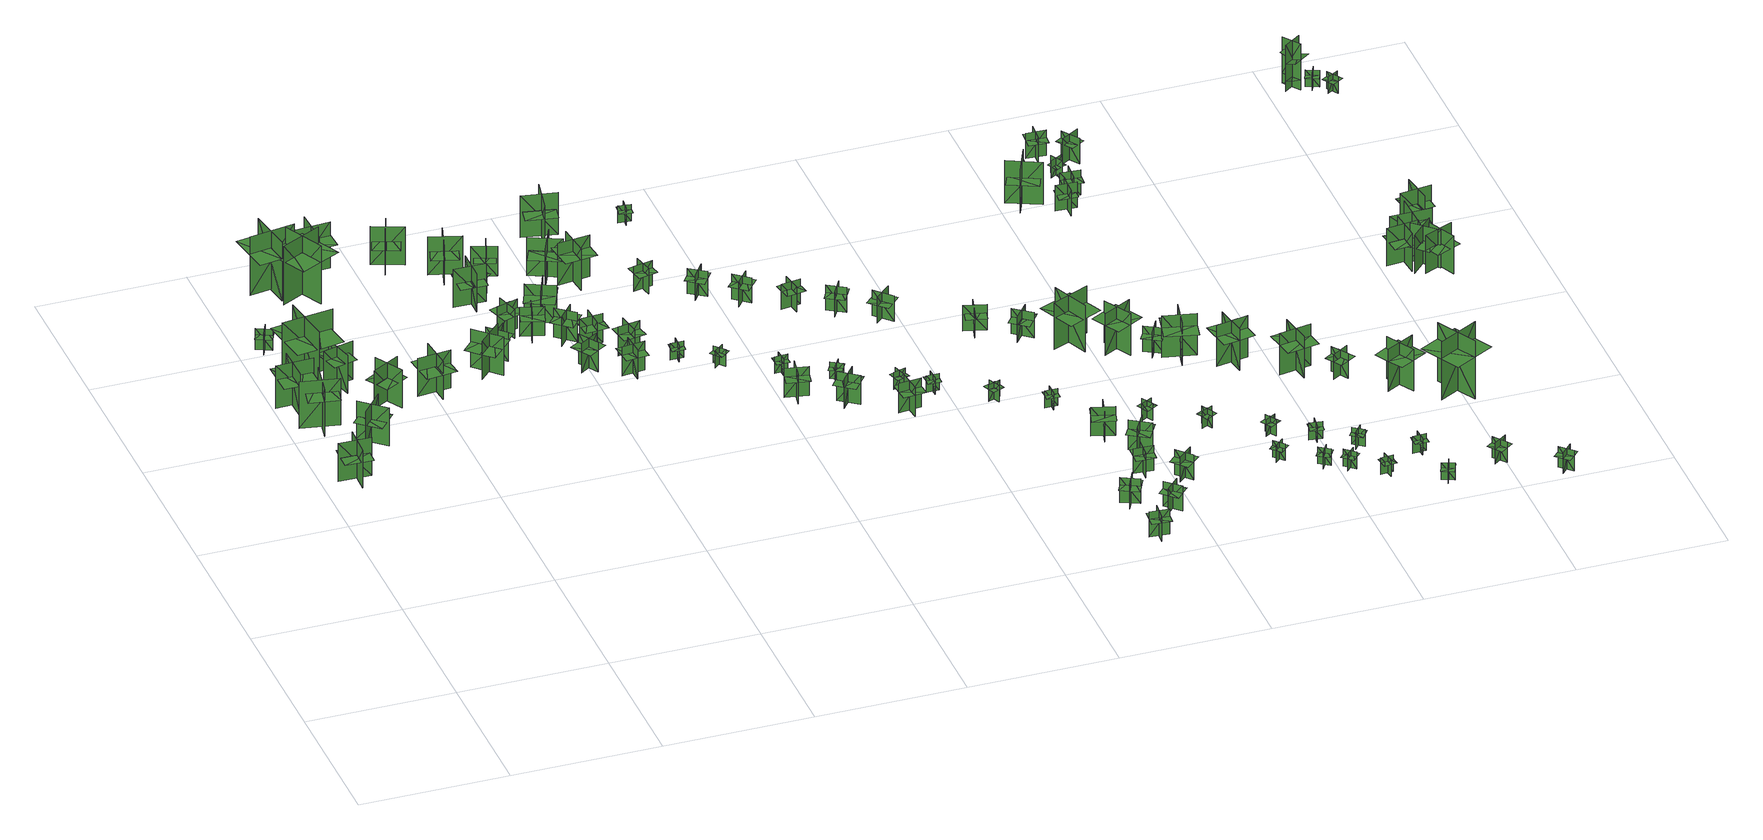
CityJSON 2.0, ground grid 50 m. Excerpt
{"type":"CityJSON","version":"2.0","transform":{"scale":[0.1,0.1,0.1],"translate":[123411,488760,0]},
"CityObjects":{
"tree1":{"type":"SolitaryVegetationObject","geometry":[{"type":"MultiSurface","lod":"1","boundaries":[[[0,1,2]],[[0,2,3]],[[4,5,6]],[[4,6,7]],[[8,9,10]],[[8,10,11]],[[8,12,13]],[[8,13,9]]]}]},
"tree2":{"type":"SolitaryVegetationObject","geometry":[{"type":"MultiSurface","lod":"1","boundaries":[[[14,15,16]],[[14,16,17]],[[18,19,20]],[[18,20,21]],[[22,23,24]],[[22,24,25]],[[22,26,27]],[[22,27,23]]]}]},
"tree3":{"type":"SolitaryVegetationObject","geometry":[{"type":"MultiSurface","lod":"1","boundaries":[[[28,29,30]],[[28,30,31]],[[32,33,34]],[[32,34,35]],[[36,37,38]],[[36,38,39]],[[36,39,40]],[[36,40,41]]]}]},
"tree4":{"type":"SolitaryVegetationObject","geometry":[{"type":"MultiSurface","lod":"1","boundaries":[[[42,43,44]],[[42,44,45]],[[46,47,48]],[[46,48,49]],[[50,51,52]],[[50,52,53]],[[50,53,54]],[[50,54,55]]]}]},
"tree5":{"type":"SolitaryVegetationObject","geometry":[{"type":"MultiSurface","lod":"1","boundaries":[[[56,57,58]],[[56,58,59]],[[60,61,62]],[[60,62,63]],[[64,65,66]],[[64,66,67]],[[64,68,69]],[[64,69,65]]]}]},
"tree6":{"type":"SolitaryVegetationObject","geometry":[{"type":"MultiSurface","lod":"1","boundaries":[[[70,71,72]],[[70,72,73]],[[74,75,76]],[[74,76,77]],[[78,79,80]],[[78,80,81]],[[78,81,82]],[[78,82,83]]]}]},
"tree7":{"type":"SolitaryVegetationObject","geometry":[{"type":"MultiSurface","lod":"1","boundaries":[[[84,85,86]],[[84,86,87]],[[88,89,90]],[[88,90,91]],[[92,93,94]],[[92,94,95]],[[92,95,96]],[[92,96,97]]]}]},
"tree8":{"type":"SolitaryVegetationObject","geometry":[{"type":"MultiSurface","lod":"1","boundaries":[[[98,99,100]],[[98,100,101]],[[102,103,104]],[[102,104,105]],[[106,107,108]],[[106,108,109]],[[106,110,111]],[[106,111,107]]]}]},
"tree9":{"type":"SolitaryVegetationObject","geometry":[{"type":"MultiSurface","lod":"1","boundaries":[[[112,113,114]],[[112,114,115]],[[116,117,118]],[[116,118,119]],[[120,121,122]],[[120,122,123]],[[120,124,125]],[[120,125,121]]]}]},
"tree10":{"type":"SolitaryVegetationObject","geometry":[{"type":"MultiSurface","lod":"1","boundaries":[[[126,127,128]],[[126,128,129]],[[130,131,132]],[[130,132,133]],[[134,135,136]],[[134,136,137]],[[134,137,138]],[[134,138,139]]]}]},
"tree11":{"type":"SolitaryVegetationObject","geometry":[{"type":"MultiSurface","lod":"1","boundaries":[[[140,141,142]],[[140,142,143]],[[144,145,146]],[[144,146,147]],[[148,149,150]],[[148,150,151]],[[148,151,152]],[[148,152,153]]]}]},
"tree12":{"type":"SolitaryVegetationObject","geometry":[{"type":"MultiSurface","lod":"1","boundaries":[[[154,155,156]],[[154,156,157]],[[158,159,160]],[[158,160,161]],[[162,163,164]],[[162,164,165]],[[162,165,166]],[[162,166,167]]]}]},
"tree13":{"type":"SolitaryVegetationObject","geometry":[{"type":"MultiSurface","lod":"1","boundaries":[[[168,169,170]],[[168,170,171]],[[172,173,174]],[[172,174,175]],[[176,177,178]],[[176,178,179]],[[176,179,180]],[[176,180,181]]]}]},
"tree14":{"type":"SolitaryVegetationObject","geometry":[{"type":"MultiSurface","lod":"1","boundaries":[[[182,183,184]],[[182,184,185]],[[186,187,188]],[[186,188,189]],[[190,191,192]],[[190,192,193]],[[190,193,194]],[[190,194,195]]]}]},
"tree15":{"type":"SolitaryVegetationObject","geometry":[{"type":"MultiSurface","lod":"1","boundaries":[[[196,197,198]],[[196,198,199]],[[200,201,202]],[[200,202,203]],[[204,205,206]],[[204,206,207]],[[204,207,208]],[[204,208,209]]]}]},
"tree16":{"type":"SolitaryVegetationObject","geometry":[{"type":"MultiSurface","lod":"1","boundaries":[[[210,211,212]],[[210,212,213]],[[214,215,216]],[[214,216,217]],[[218,219,220]],[[218,220,221]],[[218,222,223]],[[218,223,219]]]}]},
"tree17":{"type":"SolitaryVegetationObject","geometry":[{"type":"MultiSurface","lod":"1","boundaries":[[[224,225,226]],[[224,226,227]],[[228,229,230]],[[228,230,231]],[[232,233,234]],[[232,234,235]],[[232,236,237]],[[232,237,233]]]}]},
"tree18":{"type":"SolitaryVegetationObject","geometry":[{"type":"MultiSurface","lod":"1","boundaries":[[[238,239,240]],[[238,240,241]],[[242,243,244]],[[242,244,245]],[[246,247,248]],[[246,248,249]],[[246,249,250]],[[246,250,251]]]}]},
"tree19":{"type":"SolitaryVegetationObject","geometry":[{"type":"MultiSurface","lod":"1","boundaries":[[[252,253,254]],[[252,254,255]],[[256,257,258]],[[256,258,259]],[[260,261,262]],[[260,262,263]],[[260,264,265]],[[260,265,261]]]}]},
"tree20":{"type":"SolitaryVegetationObject","geometry":[{"type":"MultiSurface","lod":"1","boundaries":[[[266,267,268]],[[266,268,269]],[[270,271,272]],[[270,272,273]],[[274,275,276]],[[274,276,277]],[[274,277,278]],[[274,278,279]]]}]},
"tree21":{"type":"SolitaryVegetationObject","geometry":[{"type":"MultiSurface","lod":"1","boundaries":[[[280,281,282]],[[280,282,283]],[[284,285,286]],[[284,286,287]],[[288,289,290]],[[288,290,291]],[[288,291,292]],[[288,292,293]]]}]},
"tree22":{"type":"SolitaryVegetationObject","geometry":[{"type":"MultiSurface","lod":"1","boundaries":[[[294,295,296]],[[294,296,297]],[[298,299,300]],[[298,300,301]],[[302,303,304]],[[302,304,305]],[[302,305,306]],[[302,306,307]]]}]},
"tree23":{"type":"SolitaryVegetationObject","geometry":[{"type":"MultiSurface","lod":"1","boundaries":[[[308,309,310]],[[308,310,311]],[[312,313,314]],[[312,314,315]],[[316,317,318]],[[316,318,319]],[[316,319,320]],[[316,320,321]]]}]},
"tree24":{"type":"SolitaryVegetationObject","geometry":[{"type":"MultiSurface","lod":"1","boundaries":[[[322,323,324]],[[322,324,325]],[[326,327,328]],[[326,328,329]],[[330,331,332]],[[330,332,333]],[[330,333,334]],[[330,334,335]]]}]},
"tree25":{"type":"SolitaryVegetationObject","geometry":[{"type":"MultiSurface","lod":"1","boundaries":[[[336,337,338]],[[336,338,339]],[[340,341,342]],[[340,342,343]],[[344,345,346]],[[344,346,347]],[[344,348,349]],[[344,349,345]]]}]},
"tree26":{"type":"SolitaryVegetationObject","geometry":[{"type":"MultiSurface","lod":"1","boundaries":[[[350,351,352]],[[350,352,353]],[[354,355,356]],[[354,356,357]],[[358,359,360]],[[358,360,361]],[[358,361,362]],[[358,362,363]]]}]},
"tree27":{"type":"SolitaryVegetationObject","geometry":[{"type":"MultiSurface","lod":"1","boundaries":[[[364,365,366]],[[364,366,367]],[[368,369,370]],[[368,370,371]],[[372,373,374]],[[372,374,375]],[[372,375,376]],[[372,376,377]]]}]},
"tree28":{"type":"SolitaryVegetationObject","geometry":[{"type":"MultiSurface","lod":"1","boundaries":[[[378,379,380]],[[378,380,381]],[[382,383,384]],[[382,384,385]],[[386,387,388]],[[386,388,389]],[[386,389,390]],[[386,390,391]]]}]},
"tree29":{"type":"SolitaryVegetationObject","geometry":[{"type":"MultiSurface","lod":"1","boundaries":[[[392,393,394]],[[392,394,395]],[[396,397,398]],[[396,398,399]],[[400,401,402]],[[400,402,403]],[[400,403,404]],[[400,404,405]]]}]},
"tree30":{"type":"SolitaryVegetationObject","geometry":[{"type":"MultiSurface","lod":"1","boundaries":[[[406,407,408]],[[406,408,409]],[[410,411,412]],[[410,412,413]],[[414,415,416]],[[414,416,417]],[[414,417,418]],[[414,418,419]]]}]},
"tree31":{"type":"SolitaryVegetationObject","geometry":[{"type":"MultiSurface","lod":"1","boundaries":[[[420,421,422]],[[420,422,423]],[[424,425,426]],[[424,426,427]],[[428,429,430]],[[428,430,431]],[[428,431,432]],[[428,432,433]]]}]},
"tree32":{"type":"SolitaryVegetationObject","geometry":[{"type":"MultiSurface","lod":"1","boundaries":[[[434,435,436]],[[434,436,437]],[[438,439,440]],[[438,440,441]],[[442,443,444]],[[442,444,445]],[[442,446,447]],[[442,447,443]]]}]},
"tree33":{"type":"SolitaryVegetationObject","geometry":[{"type":"MultiSurface","lod":"1","boundaries":[[[448,449,450]],[[448,450,451]],[[452,453,454]],[[452,454,455]],[[456,457,458]],[[456,458,459]],[[456,459,460]],[[456,460,461]]]}]},
"tree34":{"type":"SolitaryVegetationObject","geometry":[{"type":"MultiSurface","lod":"1","boundaries":[[[462,463,464]],[[462,464,465]],[[466,467,468]],[[466,468,469]],[[470,471,472]],[[470,472,473]],[[470,473,474]],[[470,474,475]]]}]},
"tree35":{"type":"SolitaryVegetationObject","geometry":[{"type":"MultiSurface","lod":"1","boundaries":[[[476,477,478]],[[476,478,479]],[[480,481,482]],[[480,482,483]],[[484,485,486]],[[484,486,487]],[[484,487,488]],[[484,488,489]]]}]},
"tree36":{"type":"SolitaryVegetationObject","geometry":[{"type":"MultiSurface","lod":"1","boundaries":[[[490,491,492]],[[490,492,493]],[[494,495,496]],[[494,496,497]],[[498,499,500]],[[498,500,501]],[[498,501,502]],[[498,502,503]]]}]},
"tree37":{"type":"SolitaryVegetationObject","geometry":[{"type":"MultiSurface","lod":"1","boundaries":[[[504,505,506]],[[504,506,507]],[[508,509,510]],[[508,510,511]],[[512,513,514]],[[512,514,515]],[[512,515,516]],[[512,516,517]]]}]},
"tree38":{"type":"SolitaryVegetationObject","geometry":[{"type":"MultiSurface","lod":"1","boundaries":[[[518,519,520]],[[518,520,521]],[[522,523,524]],[[522,524,525]],[[526,527,528]],[[526,528,529]],[[526,529,530]],[[526,530,531]]]}]},
"tree39":{"type":"SolitaryVegetationObject","geometry":[{"type":"MultiSurface","lod":"1","boundaries":[[[532,533,534]],[[532,534,535]],[[536,537,538]],[[536,538,539]],[[540,541,542]],[[540,542,543]],[[540,543,544]],[[540,544,545]]]}]},
"tree40":{"type":"SolitaryVegetationObject","geometry":[{"type":"MultiSurface","lod":"1","boundaries":[[[546,547,548]],[[546,548,549]],[[550,551,552]],[[550,552,553]],[[554,555,556]],[[554,556,557]],[[554,557,558]],[[554,558,559]]]}]},
"tree41":{"type":"SolitaryVegetationObject","geometry":[{"type":"MultiSurface","lod":"1","boundaries":[[[560,561,562]],[[560,562,563]],[[564,565,566]],[[564,566,567]],[[568,569,570]],[[568,570,571]],[[568,571,572]],[[568,572,573]]]}]},
"tree42":{"type":"SolitaryVegetationObject","geometry":[{"type":"MultiSurface","lod":"1","boundaries":[[[574,575,576]],[[574,576,577]],[[578,579,580]],[[578,580,581]],[[582,583,584]],[[582,584,585]],[[582,585,586]],[[582,586,587]]]}]},
"tree43":{"type":"SolitaryVegetationObject","geometry":[{"type":"MultiSurface","lod":"1","boundaries":[[[588,589,590]],[[588,590,591]],[[592,593,594]],[[592,594,595]],[[596,597,598]],[[596,598,599]],[[596,599,600]],[[596,600,601]]]}]},
"tree44":{"type":"SolitaryVegetationObject","geometry":[{"type":"MultiSurface","lod":"1","boundaries":[[[602,603,604]],[[602,604,605]],[[606,607,608]],[[606,608,609]],[[610,611,612]],[[610,612,613]],[[610,613,614]],[[610,614,615]]]}]},
"tree45":{"type":"SolitaryVegetationObject","geometry":[{"type":"MultiSurface","lod":"1","boundaries":[[[616,617,618]],[[616,618,619]],[[620,621,622]],[[620,622,623]],[[624,625,626]],[[624,626,627]],[[624,627,628]],[[624,628,629]]]}]},
"tree46":{"type":"SolitaryVegetationObject","geometry":[{"type":"MultiSurface","lod":"1","boundaries":[[[630,631,632]],[[630,632,633]],[[634,635,636]],[[634,636,637]],[[638,639,640]],[[638,640,641]],[[638,641,642]],[[638,642,643]]]}]},
"tree47":{"type":"SolitaryVegetationObject","geometry":[{"type":"MultiSurface","lod":"1","boundaries":[[[644,645,646]],[[644,646,647]],[[648,649,650]],[[648,650,651]],[[652,653,654]],[[652,654,655]],[[652,655,656]],[[652,656,657]]]}]},
"tree48":{"type":"SolitaryVegetationObject","geometry":[{"type":"MultiSurface","lod":"1","boundaries":[[[658,659,660]],[[658,660,661]],[[662,663,664]],[[662,664,665]],[[666,667,668]],[[666,668,669]],[[666,669,670]],[[666,670,671]]]}]},
"tree49":{"type":"SolitaryVegetationObject","geometry":[{"type":"MultiSurface","lod":"1","boundaries":[[[672,673,674]],[[672,674,675]],[[676,677,678]],[[676,678,679]],[[680,681,682]],[[680,682,683]],[[680,683,684]],[[680,684,685]]]}]},
"tree50":{"type":"SolitaryVegetationObject","geometry":[{"type":"MultiSurface","lod":"1","boundaries":[[[686,687,688]],[[686,688,689]],[[690,691,692]],[[690,692,693]],[[694,695,696]],[[694,696,697]],[[694,697,698]],[[694,698,699]]]}]},
"tree51":{"type":"SolitaryVegetationObject","geometry":[{"type":"MultiSurface","lod":"1","boundaries":[[[700,701,702]],[[700,702,703]],[[704,705,706]],[[704,706,707]],[[708,709,710]],[[708,710,711]],[[708,711,712]],[[708,712,713]]]}]},
"tree52":{"type":"SolitaryVegetationObject","geometry":[{"type":"MultiSurface","lod":"1","boundaries":[[[714,715,716]],[[714,716,717]],[[718,719,720]],[[718,720,721]],[[722,723,724]],[[722,724,725]],[[722,725,726]],[[722,726,727]]]}]},
"tree53":{"type":"SolitaryVegetationObject","geometry":[{"type":"MultiSurface","lod":"1","boundaries":[[[728,729,730]],[[728,730,731]],[[732,733,734]],[[732,734,735]],[[736,737,738]],[[736,738,739]],[[736,739,740]],[[736,740,741]]]}]},
"tree54":{"type":"SolitaryVegetationObject","geometry":[{"type":"MultiSurface","lod":"1","boundaries":[[[742,743,744]],[[742,744,745]],[[746,747,748]],[[746,748,749]],[[750,751,752]],[[750,752,753]],[[750,753,754]],[[750,754,755]]]}]},
"tree55":{"type":"SolitaryVegetationObject","geometry":[{"type":"MultiSurface","lod":"1","boundaries":[[[756,757,758]],[[756,758,759]],[[760,761,762]],[[760,762,763]],[[764,765,766]],[[764,766,767]],[[764,767,768]],[[764,768,769]]]}]},
"tree56":{"type":"SolitaryVegetationObject","geometry":[{"type":"MultiSurface","lod":"1","boundaries":[[[770,771,772]],[[770,772,773]],[[774,775,776]],[[774,776,777]],[[778,779,780]],[[778,780,781]],[[778,781,782]],[[778,782,783]]]}]},
"tree57":{"type":"SolitaryVegetationObject","geometry":[{"type":"MultiSurface","lod":"1","boundaries":[[[784,785,786]],[[784,786,787]],[[788,789,790]],[[788,790,791]],[[792,793,794]],[[792,794,795]],[[792,795,796]],[[792,796,797]]]}]},
"tree58":{"type":"SolitaryVegetationObject","geometry":[{"type":"MultiSurface","lod":"1","boundaries":[[[798,799,800]],[[798,800,801]],[[802,803,804]],[[802,804,805]],[[806,807,808]],[[806,808,809]],[[806,809,810]],[[806,810,811]]]}]},
"tree59":{"type":"SolitaryVegetationObject","geometry":[{"type":"MultiSurface","lod":"1","boundaries":[[[812,813,814]],[[812,814,815]],[[816,817,818]],[[816,818,819]],[[820,821,822]],[[820,822,823]],[[820,823,824]],[[820,824,825]]]}]},
"tree60":{"type":"SolitaryVegetationObject","geometry":[{"type":"MultiSurface","lod":"1","boundaries":[[[826,827,828]],[[826,828,829]],[[830,831,832]],[[830,832,833]],[[834,835,836]],[[834,836,837]],[[834,837,838]],[[834,838,839]]]}]},
"tree61":{"type":"SolitaryVegetationObject","geometry":[{"type":"MultiSurface","lod":"1","boundaries":[[[840,841,842]],[[840,842,843]],[[844,845,846]],[[844,846,847]],[[848,849,850]],[[848,850,851]],[[848,851,852]],[[848,852,853]]]}]},
"tree62":{"type":"SolitaryVegetationObject","geometry":[{"type":"MultiSurface","lod":"1","boundaries":[[[854,855,856]],[[854,856,857]],[[858,859,860]],[[858,860,861]],[[862,863,864]],[[862,864,865]],[[862,865,866]],[[862,866,867]]]}]},
"tree63":{"type":"SolitaryVegetationObject","geometry":[{"type":"MultiSurface","lod":"1","boundaries":[[[868,869,870]],[[868,870,871]],[[872,873,874]],[[872,874,875]],[[876,877,878]],[[876,878,879]],[[876,879,880]],[[876,880,881]]]}]},
"tree64":{"type":"SolitaryVegetationObject","geometry":[{"type":"MultiSurface","lod":"1","boundaries":[[[882,883,884]],[[882,884,885]],[[886,887,888]],[[886,888,889]],[[890,891,892]],[[890,892,893]],[[890,893,894]],[[890,894,895]]]}]},
"tree65":{"type":"SolitaryVegetationObject","geometry":[{"type":"MultiSurface","lod":"1","boundaries":[[[896,897,898]],[[896,898,899]],[[900,901,902]],[[900,902,903]],[[904,905,906]],[[904,906,907]],[[904,907,908]],[[904,908,909]]]}]},
"tree66":{"type":"SolitaryVegetationObject","geometry":[{"type":"MultiSurface","lod":"1","boundaries":[[[910,911,912]],[[910,912,913]],[[914,915,916]],[[914,916,917]],[[918,919,920]],[[918,920,921]],[[918,921,922]],[[918,922,923]]]}]},
"tree67":{"type":"SolitaryVegetationObject","geometry":[{"type":"MultiSurface","lod":"1","boundaries":[[[924,925,926]],[[924,926,927]],[[928,929,930]],[[928,930,931]],[[932,933,934]],[[932,934,935]],[[932,935,936]],[[932,936,937]]]}]},
"tree68":{"type":"SolitaryVegetationObject","geometry":[{"type":"MultiSurface","lod":"1","boundaries":[[[938,939,940]],[[938,940,941]],[[942,943,944]],[[942,944,945]],[[946,947,948]],[[946,948,949]],[[946,949,950]],[[946,950,951]]]}]},
"tree69":{"type":"SolitaryVegetationObject","geometry":[{"type":"MultiSurface","lod":"1","boundaries":[[[952,953,954]],[[952,954,955]],[[956,957,958]],[[956,958,959]],[[960,961,962]],[[960,962,963]],[[960,963,964]],[[960,964,965]]]}]},
"tree70":{"type":"SolitaryVegetationObject","geometry":[{"type":"MultiSurface","lod":"1","boundaries":[[[966,967,968]],[[966,968,969]],[[970,971,972]],[[970,972,973]],[[974,975,976]],[[974,976,977]],[[974,977,978]],[[974,978,979]]]}]},
"tree71":{"type":"SolitaryVegetationObject","geometry":[{"type":"MultiSurface","lod":"1","boundaries":[[[980,981,982]],[[980,982,983]],[[984,985,986]],[[984,986,987]],[[988,989,990]],[[988,990,991]],[[988,992,993]],[[988,993,989]]]}]},
"tree72":{"type":"SolitaryVegetationObject","geometry":[{"type":"MultiSurface","lod":"1","boundaries":[[[994,995,996]],[[994,996,997]],[[998,999,1000]],[[998,1000,1001]],[[1002,1003,1004]],[[1002,1004,1005]],[[1002,1005,1006]],[[1002,1006,1007]]]}]},
"tree73":{"type":"SolitaryVegetationObject","geometry":[{"type":"MultiSurface","lod":"1","boundaries":[[[1008,1009,1010]],[[1008,1010,1011]],[[1012,1013,1014]],[[1012,1014,1015]],[[1016,1017,1018]],[[1016,1018,1019]],[[1016,1019,1020]],[[1016,1020,1021]]]}]},
"tree74":{"type":"SolitaryVegetationObject","geometry":[{"type":"MultiSurface","lod":"1","boundaries":[[[1022,1023,1024]],[[1022,1024,1025]],[[1026,1027,1028]],[[1026,1028,1029]],[[1030,1031,1032]],[[1030,1032,1033]],[[1030,1034,1035]],[[1030,1035,1031]]]}]},
"tree75":{"type":"SolitaryVegetationObject","geometry":[{"type":"MultiSurface","lod":"1","boundaries":[[[1036,1037,1038]],[[1036,1038,1039]],[[1040,1041,1042]],[[1040,1042,1043]],[[1044,1045,1046]],[[1044,1046,1047]],[[1044,1048,1049]],[[1044,1049,1045]]]}]},
"tree76":{"type":"SolitaryVegetationObject","geometry":[{"type":"MultiSurface","lod":"1","boundaries":[[[1050,1051,1052]],[[1050,1052,1053]],[[1054,1055,1056]],[[1054,1056,1057]],[[1058,1059,1060]],[[1058,1060,1061]],[[1058,1061,1062]],[[1058,1062,1063]]]}]},
"tree77":{"type":"SolitaryVegetationObject","geometry":[{"type":"MultiSurface","lod":"1","boundaries":[[[1064,1065,1066]],[[1064,1066,1067]],[[1068,1069,1070]],[[1068,1070,1071]],[[1072,1073,1074]],[[1072,1074,1075]],[[1072,1075,1076]],[[1072,1076,1077]]]}]},
"tree78":{"type":"SolitaryVegetationObject","geometry":[{"type":"MultiSurface","lod":"1","boundaries":[[[1078,1079,1080]],[[1078,1080,1081]],[[1082,1083,1084]],[[1082,1084,1085]],[[1086,1087,1088]],[[1086,1088,1089]],[[1086,1089,1090]],[[1086,1090,1091]]]}]},
"tree79":{"type":"SolitaryVegetationObject","geometry":[{"type":"MultiSurface","lod":"1","boundaries":[[[1092,1093,1094]],[[1092,1094,1095]],[[1096,1097,1098]],[[1096,1098,1099]],[[1100,1101,1102]],[[1100,1102,1103]],[[1100,1103,1104]],[[1100,1104,1105]]]}]},
"tree80":{"type":"SolitaryVegetationObject","geometry":[{"type":"MultiSurface","lod":"1","boundaries":[[[1106,1107,1108]],[[1106,1108,1109]],[[1110,1111,1112]],[[1110,1112,1113]],[[1114,1115,1116]],[[1114,1116,1117]],[[1114,1118,1119]],[[1114,1119,1115]]]}]},
"tree81":{"type":"SolitaryVegetationObject","geometry":[{"type":"MultiSurface","lod":"1","boundaries":[[[1120,1121,1122]],[[1120,1122,1123]],[[1124,1125,1126]],[[1124,1126,1127]],[[1128,1129,1130]],[[1128,1130,1131]],[[1128,1131,1132]],[[1128,1132,1133]]]}]},
"tree82":{"type":"SolitaryVegetationObject","geometry":[{"type":"MultiSurface","lod":"1","boundaries":[[[1134,1135,1136]],[[1134,1136,1137]],[[1138,1139,1140]],[[1138,1140,1141]],[[1142,1143,1144]],[[1142,1144,1145]],[[1142,1145,1146]],[[1142,1146,1147]]]}]},
"tree83":{"type":"SolitaryVegetationObject","geometry":[{"type":"MultiSurface","lod":"1","boundaries":[[[1148,1149,1150]],[[1148,1150,1151]],[[1152,1153,1154]],[[1152,1154,1155]],[[1156,1157,1158]],[[1156,1158,1159]],[[1156,1160,1161]],[[1156,1161,1157]]]}]},
"tree84":{"type":"SolitaryVegetationObject","geometry":[{"type":"MultiSurface","lod":"1","boundaries":[[[1162,1163,1164]],[[1162,1164,1165]],[[1166,1167,1168]],[[1166,1168,1169]],[[1170,1171,1172]],[[1170,1172,1173]],[[1170,1173,1174]],[[1170,1174,1175]]]}]},
"tree85":{"type":"SolitaryVegetationObject","geometry":[{"type":"MultiSurface","lod":"1","boundaries":[[[1176,1177,1178]],[[1176,1178,1179]],[[1180,1181,1182]],[[1180,1182,1183]],[[1184,1185,1186]],[[1184,1186,1187]],[[1184,1187,1188]],[[1184,1188,1189]]]}]},
"tree86":{"type":"SolitaryVegetationObject","geometry":[{"type":"MultiSurface","lod":"1","boundaries":[[[1190,1191,1192]],[[1190,1192,1193]],[[1194,1195,1196]],[[1194,1196,1197]],[[1198,1199,1200]],[[1198,1200,1201]],[[1198,1201,1202]],[[1198,1202,1203]]]}]},
"tree87":{"type":"SolitaryVegetationObject","geometry":[{"type":"MultiSurface","lod":"1","boundaries":[[[1204,1205,1206]],[[1204,1206,1207]],[[1208,1209,1210]],[[1208,1210,1211]],[[1212,1213,1214]],[[1212,1214,1215]],[[1212,1215,1216]],[[1212,1216,1217]]]}]},
"tree88":{"type":"SolitaryVegetationObject","geometry":[{"type":"MultiSurface","lod":"1","boundaries":[[[1218,1219,1220]],[[1218,1220,1221]],[[1222,1223,1224]],[[1222,1224,1225]],[[1226,1227,1228]],[[1226,1228,1229]],[[1226,1230,1231]],[[1226,1231,1227]]]}]},
"tree89":{"type":"SolitaryVegetationObject","geometry":[{"type":"MultiSurface","lod":"1","boundaries":[[[1232,1233,1234]],[[1232,1234,1235]],[[1236,1237,1238]],[[1236,1238,1239]],[[1240,1241,1242]],[[1240,1242,1243]],[[1240,1244,1245]],[[1240,1245,1241]]]}]},
"tree90":{"type":"SolitaryVegetationObject","geometry":[{"type":"MultiSurface","lod":"1","boundaries":[[[1246,1247,1248]],[[1246,1248,1249]],[[1250,1251,1252]],[[1250,1252,1253]],[[1254,1255,1256]],[[1254,1256,1257]],[[1254,1257,1258]],[[1254,1258,1259]]]}]},
"tree91":{"type":"SolitaryVegetationObject","geometry":[{"type":"MultiSurface","lod":"1","boundaries":[[[1260,1261,1262]],[[1260,1262,1263]],[[1264,1265,1266]],[[1264,1266,1267]],[[1268,1269,1270]],[[1268,1270,1271]],[[1268,1272,1273]],[[1268,1273,1269]]]}]},
"tree92":{"type":"SolitaryVegetationObject","geometry":[{"type":"MultiSurface","lod":"1","boundaries":[[[1274,1275,1276]],[[1274,1276,1277]],[[1278,1279,1280]],[[1278,1280,1281]],[[1282,1283,1284]],[[1282,1284,1285]],[[1282,1286,1287]],[[1282,1287,1283]]]}]},
"tree93":{"type":"SolitaryVegetationObject","geometry":[{"type":"MultiSurface","lod":"1","boundaries":[[[1288,1289,1290]],[[1288,1290,1291]],[[1292,1293,1294]],[[1292,1294,1295]],[[1296,1297,1293]],[[1296,1293,1292]],[[1298,1299,1289]],[[1298,1289,1288]],[[1300,1301,1302]],[[1300,1302,1303]],[[1304,1305,1306]],[[1304,1306,1307]]]}]},
"tree94":{"type":"SolitaryVegetationObject","geometry":[{"type":"MultiSurface","lod":"1","boundaries":[[[1308,1309,1310]],[[1308,1310,1311]],[[1312,1313,1314]],[[1312,1314,1315]],[[1316,1317,1318]],[[1316,1318,1319]],[[1316,1319,1320]],[[1316,1320,1321]]]}]},
"tree95":{"type":"SolitaryVegetationObject","geometry":[{"type":"MultiSurface","lod":"1","boundaries":[[[1322,1323,1324]],[[1322,1324,1325]],[[1326,1327,1328]],[[1326,1328,1329]],[[1330,1331,1332]],[[1330,1332,1333]],[[1330,1333,1334]],[[1330,1334,1335]]]}]}
},
"vertices":[
[161,1242,10],[53,1245,10],[53,1245,150],[161,1242,150],[114,1291,10],[114,1291,150],[111,1183,150],[111,1183,10],[154,1238,96],[59,1241,96],[58,1197,96],[153,1194,96],[155,1284,96],[61,1286,96],
[123,1628,9],[99,1500,9],[99,1500,181],[123,1628,181],[39,1570,9],[166,1545,9],[166,1545,181],[39,1570,181],[121,1617,136],[99,1500,136],[149,1491,136],[172,1608,136],[71,1627,136],[48,1510,136],
[65,1632,9],[63,1758,9],[63,1758,166],[65,1632,166],[135,1704,9],[9,1702,9],[9,1702,166],[135,1704,166],[74,1640,115],[132,1642,115],[128,1768,115],[70,1766,115],[12,1764,115],[15,1639,115],
[119,1788,10],[91,1754,10],[91,1754,72],[119,1788,72],[90,1786,10],[124,1757,10],[124,1757,72],[90,1786,72],[90,1786,55],[75,1769,55],[110,1740,55],[124,1757,55],[138,1774,55],[104,1803,55],
[187,1455,8],[269,1384,8],[269,1384,148],[187,1455,148],[193,1387,8],[193,1387,148],[263,1470,148],[263,1470,8],[195,1454,94],[267,1392,94],[295,1426,94],[224,1487,94],[165,1419,94],[237,1358,94],
[109,2011,12],[59,2034,12],[59,2034,89],[109,2011,89],[97,2046,12],[74,1995,12],[74,1995,89],[97,2046,89],[97,2046,68],[72,2057,68],[48,2007,68],[74,1995,68],[99,1984,68],[122,2034,68],
[167,1747,9],[143,1921,9],[143,1921,228],[167,1747,228],[251,1858,9],[77,1835,9],[77,1835,228],[251,1858,228],[178,1759,157],[258,1772,157],[231,1946,157],[151,1933,157],[70,1921,157],[97,1747,157],
[245,1703,11],[219,1806,11],[219,1806,152],[245,1703,152],[287,1775,11],[184,1749,11],[184,1749,152],[287,1775,152],[243,1712,116],[219,1806,116],[178,1795,116],[202,1701,116],[284,1722,116],[259,1816,116],
[391,1653,7],[296,1599,7],[296,1599,147],[391,1653,147],[325,1670,7],[325,1670,147],[379,1576,148],[379,1576,7],[387,1646,94],[305,1599,94],[326,1561,94],[408,1607,94],[364,1685,94],[282,1638,94],
[149,2333,8],[302,2357,8],[302,2357,224],[149,2333,224],[232,2272,8],[208,2425,8],[208,2425,224],[232,2272,224],[232,2272,163],[308,2284,163],[284,2437,163],[208,2425,163],[131,2413,163],[155,2260,163],
[367,2319,8],[229,2249,8],[229,2249,223],[367,2319,223],[270,2352,8],[339,2214,8],[339,2214,223],[270,2352,223],[270,2352,163],[200,2317,163],[270,2179,163],[339,2214,163],[409,2249,163],[339,2387,163],
[503,1689,8],[515,1577,8],[515,1577,149],[503,1689,149],[446,1619,8],[559,1631,8],[559,1631,149],[446,1619,149],[496,1681,103],[444,1675,103],[458,1563,103],[510,1569,103],[562,1575,103],[548,1688,103],
[366,2448,10],[372,2326,10],[372,2326,180],[366,2448,180],[311,2388,10],[433,2394,10],[433,2394,180],[311,2388,180],[311,2388,132],[315,2327,132],[436,2333,132],[433,2394,132],[430,2455,132],[308,2449,132],
[745,1722,10],[666,1640,10],[666,1640,151],[745,1722,151],[655,1720,10],[736,1641,10],[736,1641,151],[655,1720,151],[734,1722,106],[696,1758,106],[619,1675,106],[657,1639,106],[695,1604,106],[773,1686,106],
[727,1715,6],[780,1771,6],[780,1771,114],[727,1715,114],[778,1716,6],[722,1769,6],[722,1769,114],[778,1716,114],[778,1716,84],[805,1744,84],[748,1797,84],[722,1769,84],[695,1741,84],[752,1688,84],
[619,2404,8],[581,2303,8],[581,2303,148],[619,2404,148],[557,2375,8],[557,2375,148],[659,2338,148],[659,2338,8],[620,2396,94],[588,2308,94],[629,2292,94],[662,2381,94],[578,2412,94],[545,2324,94],
[776,2005,12],[777,2113,12],[777,2113,152],[776,2005,152],[824,2052,12],[824,2052,152],[716,2054,152],[716,2054,12],[771,2012,98],[773,2106,98],[729,2107,98],[727,2012,98],[817,2011,98],[818,2106,98],
[816,1902,10],[838,1827,10],[838,1827,118],[816,1902,118],[791,1856,10],[865,1879,10],[865,1879,118],[791,1856,118],[791,1856,88],[803,1819,88],[877,1842,88],[865,1879,88],[854,1916,88],[780,1893,88],
[765,2294,8],[735,2190,8],[735,2190,148],[765,2294,148],[706,2261,8],[706,2261,148],[810,2231,148],[810,2231,8],[767,2286,94],[741,2196,94],[784,2183,94],[810,2274,94],[724,2299,94],[698,2208,94],
[902,1859,10],[881,1785,10],[881,1785,117],[902,1859,117],[857,1834,10],[932,1813,10],[932,1813,117],[857,1834,117],[857,1834,87],[847,1797,87],[921,1776,87],[932,1813,87],[942,1850,87],[868,1872,87],
[838,2130,15],[798,2091,15],[798,2091,92],[838,2130,92],[801,2130,15],[840,2091,15],[840,2091,92],[801,2130,92],[801,2130,71],[781,2111,71],[820,2071,71],[840,2091,71],[859,2110,71],[820,2150,71],
[968,1573,11],[1033,1615,11],[1033,1615,119],[968,1573,119],[1018,1561,11],[977,1627,11],[977,1627,119],[1018,1561,119],[1018,1561,89],[1051,1582,89],[1009,1648,89],[977,1627,89],[944,1606,89],[986,1541,89],
[930,1847,7],[969,1938,7],[969,1938,146],[930,1847,146],[991,1871,7],[900,1911,7],[900,1911,146],[991,1871,146],[991,1871,107],[1011,1916,107],[920,1956,107],[900,1911,107],[880,1865,107],[971,1825,107],
[1014,1744,10],[955,1794,10],[955,1794,118],[1014,1744,118],[1010,1795,10],[960,1736,10],[960,1736,118],[1010,1795,118],[1010,1795,88],[980,1820,88],[930,1761,88],[960,1736,88],[989,1711,88],[1039,1771,88],
[859,2151,13],[886,2231,13],[886,2231,122],[859,2151,122],[906,2175,13],[906,2175,122],[826,2202,122],[826,2202,13],[858,2157,80],[881,2227,80],[849,2238,80],[825,2168,80],[891,2146,80],[915,2216,80],
[1087,1713,11],[1010,1707,11],[1010,1707,118],[1087,1713,118],[1049,1747,11],[1054,1670,11],[1054,1670,118],[1049,1747,118],[1049,1747,88],[1010,1744,88],[1015,1667,88],[1054,1670,88],[1093,1672,88],[1087,1749,88],
[1080,1513,12],[1157,1520,12],[1157,1520,119],[1080,1513,119],[1119,1480,12],[1113,1557,12],[1113,1557,119],[1119,1480,119],[1119,1480,89],[1158,1483,89],[1151,1560,89],[1113,1557,89],[1074,1554,89],[1081,1476,89],
[1137,1669,10],[1150,1593,10],[1150,1593,117],[1137,1669,117],[1107,1628,10],[1183,1640,10],[1183,1640,117],[1107,1628,117],[1107,1628,87],[1113,1589,87],[1190,1602,87],[1183,1640,87],[1177,1678,87],[1101,1666,87],
[995,2158,6],[1097,2110,6],[1097,2110,147],[995,2158,147],[1025,2073,6],[1073,2176,6],[1073,2176,147],[1025,2073,147],[998,2148,101],[976,2100,101],[1079,2053,101],[1101,2101,101],[1122,2149,101],[1019,2195,101],
[1273,1527,12],[1274,1571,12],[1274,1571,74],[1273,1527,74],[1294,1547,12],[1250,1548,12],[1250,1548,74],[1294,1547,74],[1294,1547,56],[1295,1569,56],[1251,1570,56],[1250,1548,56],[1249,1526,56],[1293,1524,56],
[1114,2134,4],[1126,2024,4],[1126,2024,158],[1114,2134,158],[1067,2076,4],[1177,2089,4],[1177,2089,158],[1067,2076,158],[1067,2076,115],[1074,2021,115],[1184,2034,115],[1177,2089,115],[1171,2144,115],[1061,2131,115],
[1163,2339,10],[1045,2361,10],[1045,2361,165],[1163,2339,165],[1120,2401,10],[1120,2401,165],[1098,2282,165],[1098,2282,10],[1155,2336,106],[1051,2355,106],[1042,2307,106],[1146,2288,106],[1164,2385,106],[1061,2405,106],
[1401,1490,11],[1367,1461,11],[1367,1461,73],[1401,1490,73],[1371,1492,11],[1400,1458,11],[1400,1458,73],[1371,1492,73],[1371,1492,56],[1355,1478,56],[1383,1444,56],[1400,1458,56],[1417,1473,56],[1388,1506,56],
[1301,1997,7],[1315,1932,7],[1315,1932,100],[1301,1997,100],[1277,1960,7],[1342,1973,7],[1342,1973,100],[1277,1960,100],[1277,1960,74],[1283,1928,74],[1348,1941,74],[1342,1973,74],[1335,2006,74],[1270,1993,74],
[1557,1263,9],[1542,1186,9],[1542,1186,117],[1557,1263,117],[1514,1234,9],[1590,1219,9],[1590,1219,117],[1514,1234,117],[1514,1234,86],[1507,1196,86],[1583,1181,86],[1590,1219,86],[1597,1257,86],[1521,1272,86],
[1530,1369,11],[1574,1371,11],[1574,1371,72],[1530,1369,72],[1552,1349,11],[1550,1393,11],[1550,1393,72],[1552,1349,72],[1552,1349,55],[1574,1350,55],[1572,1394,55],[1550,1393,55],[1528,1392,55],[1530,1348,55],
[1439,1850,6],[1478,1905,6],[1478,1905,98],[1439,1850,98],[1483,1858,6],[1429,1896,6],[1429,1896,98],[1483,1858,98],[1483,1858,72],[1502,1885,72],[1448,1923,72],[1429,1896,72],[1410,1869,72],[1464,1830,72],
[1662,1166,8],[1724,1119,8],[1724,1119,115],[1662,1166,115],[1669,1115,8],[1716,1177,8],[1716,1177,115],[1669,1115,115],[1669,1115,85],[1700,1092,85],[1747,1153,85],[1716,1177,85],[1685,1200,85],[1638,1138,85],
[1379,2318,9],[1384,2362,9],[1384,2362,71],[1379,2318,71],[1402,2336,9],[1358,2341,9],[1358,2341,71],[1402,2336,71],[1402,2336,54],[1405,2358,54],[1361,2363,54],[1358,2341,54],[1356,2319,54],[1400,2314,54],
[1682,1286,10],[1720,1264,10],[1720,1264,71],[1682,1286,71],[1689,1258,10],[1712,1296,10],[1712,1296,71],[1689,1258,71],[1689,1258,54],[1708,1247,54],[1731,1285,54],[1712,1296,54],[1692,1307,54],[1670,1269,54],
[1599,1776,7],[1548,1818,7],[1548,1818,100],[1599,1776,100],[1595,1820,7],[1553,1769,7],[1553,1769,100],[1595,1820,100],[1595,1820,74],[1570,1841,74],[1527,1790,74],[1553,1769,74],[1579,1748,74],[1621,1799,74],
[1851,1073,9],[1859,996,9],[1859,996,117],[1851,1073,117],[1818,1033,9],[1895,1041,9],[1895,1041,117],[1818,1033,117],[1818,1033,86],[1822,995,86],[1899,1002,86],[1895,1041,86],[1892,1079,86],[1815,1072,86],
[1862,1187,11],[1874,1144,11],[1874,1144,73],[1862,1187,73],[1847,1161,11],[1890,1173,11],[1890,1173,73],[1847,1161,73],[1847,1161,55],[1853,1140,55],[1896,1152,55],[1890,1173,55],[1884,1194,55],[1841,1182,55],
[1737,1716,10],[1671,1706,10],[1671,1706,103],[1737,1716,103],[1701,1743,10],[1711,1677,10],[1711,1677,103],[1701,1743,103],[1701,1743,77],[1668,1738,77],[1678,1672,77],[1711,1677,77],[1744,1682,77],[1734,1748,77],
[1959,1092,10],[1959,1136,10],[1959,1136,71],[1959,1092,71],[1980,1112,10],[1936,1112,10],[1936,1112,71],[1980,1112,71],[1980,1112,54],[1980,1135,54],[1935,1134,54],[1936,1112,54],[1936,1090,54],[1980,1090,54],
[1855,1620,13],[1798,1654,13],[1798,1654,105],[1855,1620,105],[1844,1663,13],[1811,1606,13],[1811,1606,105],[1844,1663,105],[1844,1663,79],[1815,1680,79],[1782,1622,79],[1811,1606,79],[1839,1589,79],[1873,1647,79],
[2348,138,9],[2342,72,9],[2342,72,101],[2348,138,101],[2314,110,9],[2380,104,9],[2380,104,101],[2314,110,101],[2314,110,76],[2311,77,76],[2377,71,76],[2380,104,76],[2382,137,76],[2316,143,76],
[2352,294,11],[2292,323,11],[2292,323,103],[2352,294,103],[2338,336,11],[2309,276,11],[2309,276,103],[2338,336,103],[2338,336,77],[2308,350,77],[2279,291,77],[2309,276,77],[2338,261,77],[2368,321,77],
[1979,1528,9],[1926,1582,9],[1926,1582,103],[1979,1528,103],[1980,1588,9],[1926,1536,9],[1926,1536,103],[1980,1588,103],[1979,1535,72],[2004,1560,72],[1951,1613,72],[1926,1589,72],[1901,1564,72],[1955,1511,72],
[2113,1024,12],[2130,983,12],[2130,983,73],[2113,1024,73],[2102,997,12],[2143,1013,12],[2143,1013,73],[2102,997,73],[2102,997,56],[2110,976,56],[2151,993,56],[2143,1013,56],[2134,1034,56],[2093,1018,56],
[2458,260,10],[2412,212,10],[2412,212,102],[2458,260,102],[2413,259,10],[2461,213,10],[2461,213,102],[2413,259,102],[2413,259,76],[2391,235,76],[2439,189,76],[2461,213,76],[2484,237,76],[2436,283,76],
[2276,887,10],[2276,931,10],[2276,931,72],[2276,887,72],[2297,908,10],[2253,908,10],[2253,908,72],[2297,908,72],[2297,908,55],[2297,930,55],[2253,930,55],[2253,908,55],[2253,886,55],[2297,886,55],
[2420,494,10],[2416,428,10],[2416,428,102],[2420,494,102],[2387,464,10],[2453,461,10],[2453,461,102],[2387,464,102],[2387,464,76],[2385,431,76],[2451,428,76],[2453,461,76],[2455,494,76],[2388,498,76],
[2363,658,13],[2383,733,13],[2383,733,120],[2363,658,120],[2408,683,13],[2333,704,13],[2333,704,120],[2408,683,120],[2408,683,90],[2418,721,90],[2343,741,90],[2333,704,90],[2323,666,90],[2398,646,90],
[2184,1359,7],[2202,1432,7],[2202,1432,101],[2184,1359,101],[2235,1390,7],[2162,1408,7],[2162,1408,101],[2235,1390,101],[2191,1362,71],[2225,1355,71],[2241,1428,71],[2207,1436,71],[2173,1443,71],[2157,1370,71],
[2469,612,10],[2429,545,10],[2429,545,118],[2469,612,118],[2419,599,10],[2485,560,10],[2485,560,118],[2419,599,118],[2419,599,87],[2399,566,87],[2465,526,87],[2485,560,87],[2505,593,87],[2439,633,87],
[2506,366,13],[2556,410,13],[2556,410,105],[2506,366,105],[2550,363,13],[2506,413,13],[2506,413,105],[2550,363,105],[2550,363,79],[2575,385,79],[2531,435,79],[2506,413,79],[2481,390,79],[2525,341,79],
[2297,1287,9],[2344,1346,9],[2344,1346,103],[2297,1287,103],[2356,1294,9],[2297,1341,9],[2297,1341,103],[2356,1294,103],[2304,1288,73],[2331,1266,73],[2377,1326,73],[2350,1347,73],[2322,1369,73],[2276,1309,73],
[2550,756,13],[2511,734,13],[2511,734,75],[2550,756,75],[2521,764,13],[2543,725,13],[2543,725,75],[2521,764,75],[2521,764,57],[2502,753,57],[2524,715,57],[2543,725,57],[2562,736,57],[2540,775,57],
[2479,1167,8],[2425,1294,8],[2425,1294,180],[2479,1167,180],[2520,1269,8],[2393,1214,8],[2393,1214,180],[2520,1269,180],[2485,1179,124],[2543,1205,124],[2486,1331,124],[2428,1305,124],[2370,1279,124],[2427,1152,124],
[2703,624,12],[2682,663,12],[2682,663,74],[2703,624,74],[2712,652,12],[2673,632,12],[2673,632,74],[2712,652,74],[2712,652,56],[2702,672,56],[2662,651,56],[2673,632,56],[2683,612,56],[2722,633,56],
[2551,1197,9],[2605,1101,9],[2605,1101,163],[2551,1197,163],[2530,1127,9],[2627,1180,9],[2627,1180,163],[2530,1127,163],[2530,1127,120],[2557,1078,120],[2654,1132,120],[2627,1180,120],[2600,1229,120],[2504,1175,120],
[2856,376,10],[2825,408,10],[2825,408,72],[2856,376,72],[2856,406,10],[2825,375,10],[2825,375,72],[2856,406,72],[2856,406,55],[2841,422,55],[2809,390,55],[2825,375,55],[2840,359,55],[2872,390,55],
[2662,1065,10],[2694,1123,10],[2694,1123,103],[2662,1065,103],[2705,1077,10],[2646,1109,10],[2646,1109,103],[2705,1077,103],[2705,1077,77],[2720,1107,77],[2662,1138,77],[2646,1109,77],[2630,1080,77],[2689,1048,77],
[2851,549,14],[2874,512,14],[2874,512,75],[2851,549,75],[2844,521,14],[2881,544,14],[2881,544,75],[2844,521,75],[2844,521,58],[2856,502,58],[2893,525,58],[2881,544,58],[2870,563,58],[2832,539,58],
[2980,300,12],[2943,324,12],[2943,324,73],[2980,300,73],[2974,329,12],[2950,291,12],[2950,291,73],[2974,329,73],[2974,329,56],[2955,341,56],[2931,303,56],[2950,291,56],[2969,280,56],[2992,317,56],
[2737,996,8],[2760,1104,8],[2760,1104,162],[2737,996,162],[2799,1035,8],[2691,1059,8],[2691,1059,162],[2799,1035,162],[2799,1035,119],[2811,1089,119],[2703,1113,119],[2691,1059,119],[2679,1005,119],[2788,981,119],
[3048,257,11],[3015,287,11],[3015,287,73],[3048,257,73],[3047,286,11],[3017,254,11],[3017,254,73],[3047,286,73],[3047,286,56],[3031,301,56],[3000,269,56],[3017,254,56],[3033,239,56],[3063,271,56],
[2981,434,14],[2987,478,14],[2987,478,76],[2981,434,76],[3005,452,14],[2961,458,14],[2961,458,76],[3005,452,76],[3005,452,59],[3008,474,59],[2964,480,59],[2961,458,59],[2958,436,59],[3002,430,59],
[2834,952,9],[2943,971,9],[2943,971,162],[2834,952,162],[2894,909,9],[2875,1018,9],[2875,1018,162],[2894,909,162],[2894,909,119],[2949,919,119],[2930,1028,119],[2875,1018,119],[2821,1009,119],[2840,900,119],
[2525,2047,10],[2635,1998,10],[2635,1998,166],[2525,2047,166],[2552,1977,10],[2552,1977,166],[2601,2086,166],[2601,2086,10],[2534,2048,106],[2629,2005,106],[2650,2050,106],[2554,2093,106],[2513,2002,106],[2609,1959,106],
[3150,205,12],[3106,200,12],[3106,200,73],[3150,205,73],[3127,223,12],[3133,179,12],[3133,179,73],[3127,223,73],[3127,223,56],[3105,221,56],[3111,177,56],[3133,179,56],[3155,182,56],[3149,226,56],
[3109,399,11],[3083,363,11],[3083,363,73],[3109,399,73],[3080,395,11],[3116,369,11],[3116,369,73],[3080,395,73],[3080,395,56],[3067,377,56],[3103,351,56],[3116,369,56],[3129,387,56],[3093,413,56],
[2609,2051,15],[2612,2123,15],[2612,2123,108],[2609,2051,108],[2642,2082,15],[2642,2082,108],[2570,2085,108],[2570,2085,15],[2607,2056,72],[2609,2119,72],[2580,2120,72],[2577,2057,72],[2637,2055,72],[2639,2118,72],
[2727,1944,13],[2655,1946,13],[2655,1946,107],[2727,1944,107],[2696,1976,13],[2696,1976,107],[2693,1904,107],[2693,1904,13],[2722,1941,71],[2659,1943,71],[2658,1914,71],[2721,1912,71],[2723,1971,71],[2660,1973,71],
[3068,801,9],[3049,910,9],[3049,910,163],[3068,801,163],[3111,861,9],[3002,842,9],[3002,842,163],[3111,861,163],[3111,861,120],[3101,916,120],[2992,896,120],[3002,842,120],[3011,787,120],[3120,807,120],
[3287,84,11],[3304,125,11],[3304,125,73],[3287,84,73],[3315,96,11],[3274,112,11],[3274,112,73],[3315,96,73],[3315,96,56],[3323,116,56],[3282,133,56],[3274,112,56],[3265,92,56],[3306,75,56],
[2761,2006,12],[2694,2012,12],[2694,2012,105],[2761,2006,105],[2732,2040,12],[2726,1974,12],[2726,1974,105],[2732,2040,105],[2732,2040,79],[2699,2043,79],[2693,1977,79],[2726,1974,79],[2760,1971,79],[2765,2037,79],
[3266,261,12],[3264,305,12],[3264,305,74],[3266,261,74],[3286,283,12],[3241,281,12],[3241,281,74],[3286,283,74],[3286,283,57],[3285,305,57],[3241,303,57],[3241,281,57],[3242,259,57],[3287,261,57],
[2714,2152,16],[2737,2110,16],[2737,2110,79],[2714,2152,79],[2706,2123,16],[2706,2123,79],[2748,2146,79],[2748,2146,16],[2717,2150,55],[2737,2113,55],[2754,2122,55],[2735,2160,55],[2700,2141,55],[2719,2104,55],
[2702,2285,15],[2697,2218,15],[2697,2218,108],[2702,2285,108],[2668,2255,15],[2735,2251,15],[2735,2251,108],[2668,2255,108],[2668,2255,82],[2666,2222,82],[2732,2218,82],[2735,2251,82],[2737,2284,82],[2670,2289,82],
[3194,746,14],[3158,802,14],[3158,802,106],[3194,746,106],[3204,789,14],[3148,754,14],[3148,754,106],[3204,789,106],[3204,789,80],[3186,817,80],[3130,782,80],[3148,754,80],[3165,725,80],[3222,761,80],
[2816,2172,13],[2777,2232,13],[2777,2232,107],[2816,2172,107],[2827,2227,13],[2767,2189,13],[2767,2189,107],[2827,2227,107],[2812,2177,82],[2777,2232,82],[2754,2217,82],[2789,2162,82],[2836,2192,82],[2801,2247,82],
[3462,140,11],[3506,173,11],[3506,173,88],[3462,140,88],[3499,135,11],[3465,179,11],[3465,179,88],[3499,135,88],[3499,135,66],[3521,151,66],[3487,195,66],[3465,179,66],[3443,162,66],[3476,118,66],
[3309,715,8],[3364,619,8],[3364,619,162],[3309,715,162],[3289,644,8],[3386,699,8],[3386,699,162],[3289,644,162],[3289,644,119],[3317,596,119],[3413,650,119],[3386,699,119],[3358,747,119],[3262,692,119],
[3429,544,7],[3565,619,7],[3565,619,222],[3429,544,222],[3528,515,7],[3454,650,7],[3454,650,222],[3528,515,222],[3528,515,162],[3596,552,162],[3522,688,162],[3454,650,162],[3386,613,162],[3460,477,162],
[3642,20,11],[3680,60,11],[3680,60,87],[3642,20,87],[3679,21,11],[3639,59,11],[3639,59,87],[3679,21,87],[3679,21,66],[3698,41,66],[3658,79,66],[3639,59,66],[3619,39,66],[3659,1,66],
[3626,1321,12],[3519,1310,12],[3519,1310,152],[3626,1321,152],[3574,1363,12],[3574,1363,152],[3584,1255,152],[3584,1255,12],[3620,1316,98],[3526,1306,98],[3530,1263,98],[3624,1272,98],[3615,1361,98],[3521,1352,98],
[3663,1321,12],[3588,1243,12],[3588,1243,152],[3663,1321,152],[3595,1319,12],[3595,1319,152],[3673,1244,152],[3673,1244,12],[3661,1313,98],[3595,1245,98],[3627,1214,98],[3693,1282,98],[3629,1345,98],[3563,1277,98],
[3692,1377,9],[3552,1374,9],[3552,1374,149],[3692,1377,149],[3623,1442,9],[3623,1442,149],[3626,1302,149],[3626,1302,9],[3679,1377,112],[3676,1424,112],[3567,1417,112],[3570,1370,112],[3573,1324,112],[3682,1331,112],
[3719,1275,12],[3620,1230,12],[3620,1230,152],[3719,1275,152],[3655,1298,12],[3655,1298,152],[3700,1200,152],[3700,1200,12],[3714,1268,98],[3628,1229,98],[3646,1189,98],[3732,1228,98],[3695,1310,98],[3609,1271,98],
[3692,1444,11],[3677,1551,11],[3677,1551,151],[3692,1444,151],[3732,1498,11],[3732,1498,151],[3625,1483,151],[3625,1483,11],[3686,1450,97],[3674,1544,97],[3630,1538,97],[3643,1444,97],[3731,1456,97],[3719,1550,97],
[3614,2387,50],[3555,2347,50],[3555,2348,183],[3613,2388,183],[3561,2397,50],[3602,2339,50],[3602,2339,183],[3561,2397,183],[3561,2397,14],[3602,2339,14],[3613,2388,14],[3555,2348,14],[3613,2388,115],[3555,2347,115],[3576,2317,128],[3634,2358,128],[3563,2353,136],[3607,2384,136],[3591,2406,143],[3547,2375,143],
[3632,2319,18],[3649,2359,18],[3649,2359,79],[3632,2319,79],[3660,2330,18],[3619,2347,18],[3619,2347,79],[3660,2330,79],[3660,2330,62],[3668,2350,62],[3627,2367,62],[3619,2347,62],[3610,2326,62],[3651,2309,62],
[3675,2291,14],[3713,2314,14],[3713,2314,76],[3675,2291,76],[3704,2283,14],[3681,2321,14],[3681,2321,76],[3704,2283,76],[3704,2283,58],[3723,2295,58],[3700,2333,58],[3681,2321,58],[3662,2310,58],[3685,2272,58]
]}
